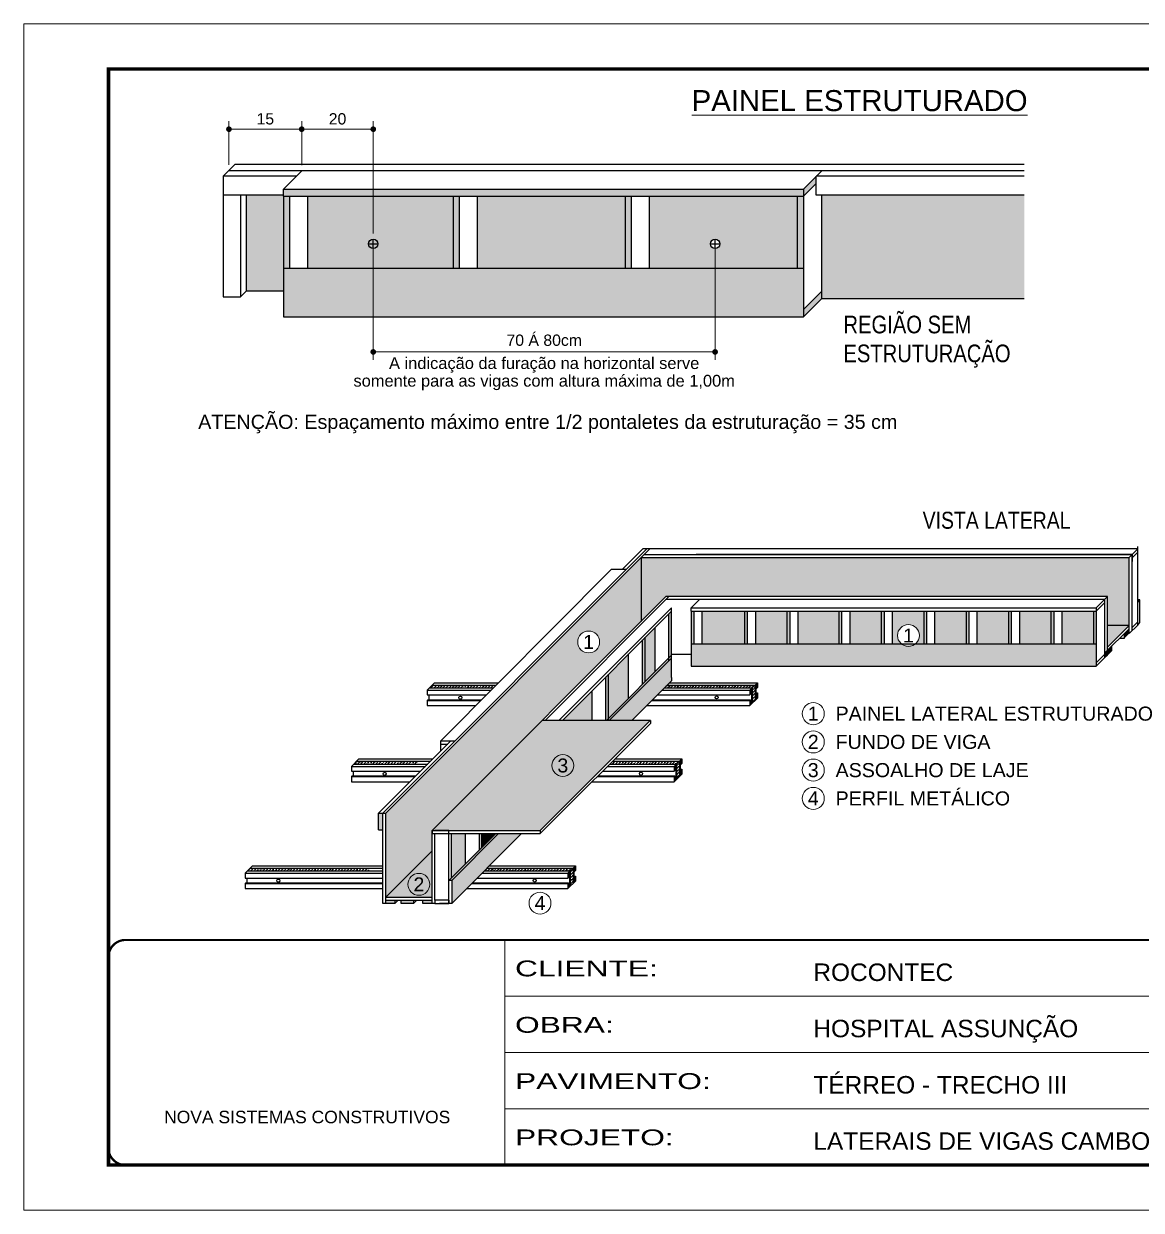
# Model space of a CAD drawing. Extents: x 2582 to 128055, y -26396 to 2611.
# Drawn here: x 7350 to 8339, y 1170 to 2220 of the extents above; entities that cross this region are included whole.
import ezdxf
from ezdxf.enums import TextEntityAlignment as Align

# ---------------------------------------------------------------- set-up
doc = ezdxf.new("R2010")
doc.units = 0
doc.header["$PDMODE"] = 35
doc.linetypes.add('CONTINUO', pattern=[0])
doc.linetypes.add('DASHED', pattern=[0.75, 0.5, -0.25])
for name, color, linetype, lineweight in [('CARIMBO', 255, 'Continuous', 9), ('Demarcação 1', 251, 'Continuous', 9), ('Folhas', 255, 'Continuous', 9), ('SARRAFO DE PRESSAO', 251, 'DASHED', 9)]:
    doc.layers.add(name, color=color, linetype=linetype, lineweight=lineweight)
doc.layers.add('COTA', color=241, linetype='Continuous')
doc.layers.add('Romaneio', color=10, linetype='Continuous')
doc.layers.add('Demarcação 2', color=7, linetype='Continuous', lineweight=9, true_color=0xe0e0e0)
doc.styles.add('ARIAL', font='arial.ttf')
doc.styles.add('CESAR1', font='arial.ttf', dxfattribs={"oblique": 15})
doc.styles.get("Standard").update_dxf_attribs({"font": 'arial.ttf'})
doc.styles.add('Tecnologia', font='')
doc.styles.add('texto', font='ARIALN.TTF')
doc.styles.get('Tecnologia').set_extended_font_data('Forgotten Futurist')
doc.dimstyles.new('1x', dxfattribs={"dimtxt": 10, "dimasz": 5, "dimexe": 7, "dimexo": 5, "dimgap": 4, "dimtad": 1, "dimdec": 1, "dimdsep": 46, "dimtxsty": 'Standard', "dimblk": 'DOT', "dimcen": 0.09, "dimclrd": 4, "dimclre": 4, "dimclrt": 2, "dimadec": 0, "dimazin": 2, "dimtfac": 1, "dimtdec": 1, "dimtmove": 0, "dimatfit": 3, "dimldrblk": 'DOT', "dimfxl": 1, "dimtolj": 1, "dimtzin": 0, "dimlwd": 9, "dimlwe": 9, "dimarcsym": 0})
pattern_1 = [(45, (5129.1384, 49859.1124), (0.99436891, 3.64601934), [4.6875, -0.9375, 0, -0.9375])]

# ---------------------------------------------------------------- blocks, each defined once
blk = doc.blocks.new('9999999999')
at = {"color": 30, "linetype": 'CONTINUO'}
for p, q in [((98564.6, 34230.2), (98564.6, 34429.4)), ((98564.6, 34379.6), (99584, 34379.6)), ((98564.6, 34329.8), (99488, 34329.8)), ((98564.6, 34280), (99488, 34280))]:
    blk.add_line(p, q, dxfattribs=at)
at = {"color": 30, "linetype": 'CONTINUO', "const_width": 2}
blk.add_lwpolyline([(99584, 34230.2), (99584, 34414.4, 0.414214), (99569, 34429.4), (98229, 34429.4, 0.414214), (98214, 34414.4), (98214, 34245.2, 0.414214), (98229, 34230.2), (99584, 34230.2)], format="xyb", dxfattribs=at)
at = {"layer": 'Folhas'}
blk.add_lwpolyline([(98139, 34190.2), (99624, 34190.2), (99624, 35240.2), (98139, 35240.2)], close=True, dxfattribs=at)
at = {"layer": 'Folhas', "color": 30, "const_width": 3}
blk.add_lwpolyline([(98214, 34230.2), (99584, 34230.2), (99584, 35200.2), (98214, 35200.2)], close=True, dxfattribs=at)
at = {"color": 7, "linetype": 'Continuous', "ltscale": 5, "style": 'ARIAL'}
for s, height, p in [('ROCONTEC', 15.48, (98837.7, 34393.1)), ('HOSPITAL ASSUNÇÃO', 15.483, (98837.7, 34343.3)), ('TÉRREO - TRECHO III', 15.483, (98837.7, 34293.5)), ('NOVA SISTEMAS CONSTRUTIVOS', 11.059, (98263.2, 34267.2)), ('LATERAIS DE VIGAS CAMBOTADAS', 15.483, (98837.7, 34243.7))]:
    blk.add_text(s, height=height, dxfattribs=at).set_placement(p)
at = {"layer": 'Folhas', "color": 7, "style": 'Tecnologia', "width": 1.5}
for s, p in [('CLIENTE:', (98573.7, 34397.2)), ('OBRA:', (98573.7, 34347.3)), ('PAVIMENTO:', (98573.7, 34297.5)), ('PROJETO:', (98573.7, 34247.7))]:
    blk.add_text(s, height=14, dxfattribs=at).set_placement(p)
blk = doc.blocks.new('_Dot')
at = {"color": 0, "linetype": 'ByBlock', "lineweight": -2}
blk.add_line((-0.5, 0), (-1, 0), dxfattribs=at)
at = {"color": 0, "linetype": 'ByBlock', "const_width": 0.5}
blk.add_lwpolyline([(-0.25, 0, 1), (0.25, 0, 1)], format="xyb", close=True, dxfattribs=at)
blk = doc.blocks.new('*D10')
at = {"layer": 'COTA', "color": 4, "lineweight": 9, "transparency": 16777216}
for p, q in [((7531.7, 2095), (7531.7, 2133.5)), ((7596.1, 2094.7), (7596.1, 2133.5)), ((7536.7, 2126.5), (7591.1, 2126.5))]:
    blk.add_line(p, q, dxfattribs=at)
at = {"layer": 'Defpoints', "color": 0, "transparency": 16777216}
for p in [(7596.1, 2126.5), (7531.7, 2090), (7596.1, 2089.7)]:
    blk.add_point(p, dxfattribs=at)
at = {"layer": 'COTA', "color": 4, "lineweight": 9, "transparency": 16777216, "xscale": 5, "yscale": 5, "zscale": 5, "rotation": 180}
blk.add_blockref('_Dot', (7531.7, 2126.5), dxfattribs=at)
at = {"layer": 'COTA', "color": 4, "lineweight": 9, "transparency": 16777216, "xscale": 5, "yscale": 5, "zscale": 5}
blk.add_blockref('_Dot', (7596.1, 2126.5), dxfattribs=at)
at = {"layer": 'COTA', "color": 2, "transparency": 16777216, "insert": (7563.9, 2135.6), "char_height": 10, "attachment_point": 5}
blk.add_mtext('\\A1;15', dxfattribs=at)
blk = doc.blocks.new('*D11')
at = {"layer": 'COTA', "color": 4, "lineweight": 9, "transparency": 16777216}
for p, q in [((7596.1, 2094.7), (7596.1, 2133.5)), ((7659.4, 2034.2), (7659.4, 2133.5)), ((7601.1, 2126.5), (7654.4, 2126.5))]:
    blk.add_line(p, q, dxfattribs=at)
at = {"layer": 'Defpoints', "color": 0, "transparency": 16777216}
for p in [(7659.4, 2126.5), (7596.1, 2089.7), (7659.4, 2029.2)]:
    blk.add_point(p, dxfattribs=at)
at = {"layer": 'COTA', "color": 4, "lineweight": 9, "transparency": 16777216, "xscale": 5, "yscale": 5, "zscale": 5, "rotation": 180}
blk.add_blockref('_Dot', (7596.1, 2126.5), dxfattribs=at)
at = {"layer": 'COTA', "color": 4, "lineweight": 9, "transparency": 16777216, "xscale": 5, "yscale": 5, "zscale": 5}
blk.add_blockref('_Dot', (7659.4, 2126.5), dxfattribs=at)
at = {"layer": 'COTA', "color": 2, "transparency": 16777216, "insert": (7627.8, 2135.6), "char_height": 10, "attachment_point": 5}
blk.add_mtext('\\A1;20', dxfattribs=at)
blk = doc.blocks.new('*D12')
at = {"layer": 'COTA', "color": 4, "lineweight": 9, "transparency": 16777216}
for p, q in [((7659.4, 2024.2), (7659.4, 1922.4)), ((7961.9, 2024.2), (7961.9, 1922.4)), ((7664.4, 1929.4), (7956.9, 1929.4))]:
    blk.add_line(p, q, dxfattribs=at)
at = {"layer": 'Defpoints', "color": 0, "transparency": 16777216}
for p in [(7659.4, 2029.2), (7961.9, 2029.2), (7961.9, 1929.4)]:
    blk.add_point(p, dxfattribs=at)
at = {"layer": 'COTA', "color": 4, "lineweight": 9, "transparency": 16777216, "xscale": 5, "yscale": 5, "zscale": 5, "rotation": 180}
blk.add_blockref('_Dot', (7659.4, 1929.4), dxfattribs=at)
at = {"layer": 'COTA', "color": 4, "lineweight": 9, "transparency": 16777216, "xscale": 5, "yscale": 5, "zscale": 5}
blk.add_blockref('_Dot', (7961.9, 1929.4), dxfattribs=at)
at = {"layer": 'COTA', "color": 2, "transparency": 16777216, "insert": (7810.7, 1939.7), "char_height": 10, "attachment_point": 5}
blk.add_mtext('\\A1;70 Á 80cm', dxfattribs=at)

msp = doc.modelspace()

# ---------------------------------------------------------------- hatches: boundary and pattern name
for points in [[(8051.33, 2078.44), (8051.33, 2084.82), (8039.98, 2073.56), (8039.98, 2067.18)], [(7882.38, 2003.47), (7887.7, 2003.47), (7887.7, 2067.19), (7882.38, 2067.19)], [(8328.23, 1680.13), (8328.23, 1684.32), (8324, 1680.13), (8324, 1675.93)], [(8313.07, 1669.28), (8307.08, 1663.35), (8307.08, 1659.15), (8313.07, 1665.09)], [(7667.84, 1521.31), (7664.18, 1521.31), (7664.18, 1506.45), (7667.84, 1506.45)]]:
    msp.add_hatch(color=256).paths.add_polyline_path(points)
at = {"linetype": 'ByBlock', "ltscale": 2}
for points in [[(8039.98, 2073.56), (7579.92, 2073.56), (7579.92, 2067.19), (8039.98, 2067.19)], [(7579.81, 2003.47), (7585.14, 2003.47), (7585.14, 2067.07), (7579.81, 2067.07)], [(7729.99, 2003.47), (7735.32, 2003.47), (7735.32, 2067.07), (7729.99, 2067.07)], [(8337.86, 1709.92), (8335.85, 1709.92), (8335.85, 1707.68)], [(7920.94, 1655.98), (7923.3, 1658.33), (7923.3, 1699.77), (7920.94, 1697.42)], [(7940.59, 1671.22), (7943.03, 1671.22), (7943.03, 1699.93), (7940.59, 1699.93)], [(7987.87, 1671.22), (7990.31, 1671.22), (7990.31, 1699.93), (7987.87, 1699.93)], [(8025.4, 1671.22), (8027.84, 1671.22), (8027.84, 1699.93), (8025.4, 1699.93)], [(8071.34, 1671.22), (8073.77, 1671.22), (8073.77, 1699.93), (8071.34, 1699.93)], [(8108.87, 1671.22), (8111.31, 1671.22), (8111.31, 1699.93), (8108.87, 1699.93)], [(8146.4, 1671.22), (8148.84, 1671.22), (8148.84, 1699.93), (8146.4, 1699.93)], [(8183.94, 1671.22), (8186.37, 1671.22), (8186.37, 1699.93), (8183.94, 1699.93)], [(8221.47, 1671.22), (8223.91, 1671.22), (8223.91, 1699.93), (8221.47, 1699.93)], [(8259, 1671.22), (8261.44, 1671.22), (8261.44, 1699.93), (8259, 1699.93)], [(8296.54, 1671.22), (8298.97, 1671.22), (8298.98, 1699.93), (8296.54, 1699.93)], [(7897.6, 1635.12), (7899.96, 1637.47), (7899.96, 1676.77), (7897.6, 1674.42)], [(7921.05, 1656.09), (7921.05, 1658.57), (7867.65, 1605.17), (7867.65, 1603.28), (7868.24, 1603.28)], [(7867.55, 1644.02), (7865.2, 1641.67), (7865.2, 1603.17), (7867.55, 1603.17)], [(7770.38, 1503.15), (7767.81, 1503.15), (7726.36, 1461.7), (7728.93, 1461.7)], [(7753.17, 1488.51), (7755.52, 1490.86), (7755.52, 1503.04), (7753.17, 1503.04)]]:
    msp.add_hatch(color=256, dxfattribs=at).paths.add_polyline_path(points)
h = msp.add_hatch(color=256)
h.paths.add_polyline_path([(8039.98, 1966.93), (8039.98, 1960.55), (8056.2, 1976.65), (8056.2, 1983.02)])
h.paths.add_polyline_path([(8034.65, 2003.47), (8039.98, 2003.47), (8039.98, 2067.18), (8034.65, 2067.18)])
at = {"linetype": 'Continuous', "ltscale": 1.5}
h = msp.add_hatch(dxfattribs=at)
h.set_pattern_fill('ANSI36', color=256, scale=15, style=0)
h.set_pattern_definition(pattern_1)
h.paths.add_polyline_path([(7711.61, 1634.6), (7709.1, 1632.1), (7765.67, 1632.1), (7768.16, 1634.6)])
h = msp.add_hatch(dxfattribs=at)
h.set_pattern_fill('ANSI36', color=256, scale=15, style=0)
h.set_pattern_definition(pattern_1)
h.paths.add_polyline_path([(7997.3, 1634.6), (7919.56, 1634.6), (7917.06, 1632.1), (7994.79, 1632.1)])
h.paths.add_polyline_path([(7997.3, 1634.6), (7994.79, 1632.1), (7994.79, 1618.48), (7997.3, 1620.99)])
h = msp.add_hatch(dxfattribs=at)
h.set_pattern_fill('ANSI36', color=256, scale=15, style=0)
h.set_pattern_definition(pattern_1)
h.paths.add_polyline_path([(7644.63, 1567.23), (7642.12, 1564.73), (7698.69, 1564.73), (7701.18, 1567.23)])
h = msp.add_hatch(dxfattribs=at)
h.set_pattern_fill('ANSI36', color=256, scale=15, style=0)
h.set_pattern_definition(pattern_1)
h.paths.add_polyline_path([(7930.32, 1567.23), (7927.81, 1564.73), (7927.81, 1551.11), (7930.32, 1553.62)])
h.paths.add_polyline_path([(7871.31, 1567.23), (7868.8, 1564.73), (7927.81, 1564.73), (7930.32, 1567.23)])
h = msp.add_hatch(dxfattribs=at)
h.set_pattern_fill('ANSI36', color=256, scale=15, style=0)
h.set_pattern_definition(pattern_1)
h.paths.add_polyline_path([(7550.55, 1472.61), (7548.05, 1470.1), (7655.52, 1470.1), (7655.52, 1472.61)])
h = msp.add_hatch(dxfattribs=at)
h.set_pattern_fill('ANSI36', color=256, scale=15, style=0)
h.set_pattern_definition(pattern_1)
h.paths.add_polyline_path([(7836.24, 1472.61), (7833.74, 1470.1), (7833.74, 1456.49), (7836.24, 1459)])
h.paths.add_polyline_path([(7760.14, 1472.61), (7757.63, 1470.1), (7833.74, 1470.1), (7836.24, 1472.61)])
at = {"linetype": 'ByBlock', "ltscale": 2}
h = msp.add_hatch(color=256, dxfattribs=at)
h.paths.add_polyline_path([(7678.63, 1444.32), (7670.41, 1444.32), (7670.41, 1441.4), (7678.63, 1441.4)])
h.paths.add_polyline_path([(7694.92, 1444.32), (7684.14, 1444.32), (7684.14, 1441.4), (7694.92, 1441.4)])
h.paths.add_polyline_path([(7711.47, 1444.32), (7703.25, 1444.32), (7703.25, 1441.4), (7711.47, 1441.4)])
at = {"layer": 'Demarcação 1'}
h = msp.add_hatch(color=256, dxfattribs=at)
h.paths.add_polyline_path([(7690.14, 1458.21, 1), (7709.49, 1458.21, 1)], flags=17)
h.paths.add_polyline_path([(7711.47, 1505.92), (7896.52, 1690.96), (7896.52, 1747.43), (7896.52, 1747.43), (7670.41, 1521.32), (7670.41, 1446.88), (7711.47, 1487.95)])
h.paths.add_polyline_path([(7840.33, 1672.75, -1), (7859.69, 1672.75, -1)], flags=16)
h.paths.add_polyline_path([(7691.93, 1448.96), (7707.69, 1448.96), (7707.69, 1467.52), (7691.93, 1467.52)], flags=24)
h.paths.add_polyline_path([(7842.13, 1663.5), (7857.89, 1663.5), (7857.89, 1682.05), (7842.13, 1682.05)], flags=24)
for points in [[(7896.52, 1690.96), (7918.45, 1712.89), (8309.02, 1712.89), (8309.02, 1687.27), (8328.23, 1687.27), (8328.23, 1747.43), (7896.52, 1747.43)], [(8309.02, 1687.27), (8309.02, 1668.21), (8328.23, 1687.27)]]:
    msp.add_hatch(color=256, dxfattribs=at).paths.add_polyline_path(points)
h = msp.add_hatch(color=256, dxfattribs=at)
h.paths.add_polyline_path([(7670.41, 1446.88), (7711.47, 1446.88), (7711.47, 1487.95)])
h.paths.add_polyline_path([(7690.14, 1458.21, -1), (7709.49, 1458.21, -1)], flags=16)
h.paths.add_polyline_path([(7691.93, 1448.96), (7707.69, 1448.96), (7707.69, 1467.52), (7691.93, 1467.52)], flags=24)
at = {"layer": 'Demarcação 2'}
for points in [[(7579.92, 2067.19), (7579.92, 2067.19), (7579.92, 2067.19), (7579.92, 2068.25), (7546.93, 2068.25), (7546.93, 1983.03), (7579.92, 1983.03)], [(7601.47, 2003.47), (7730.1, 2003.47), (7730.1, 2067.19), (7601.47, 2067.19)], [(7751.65, 2003.47), (7882.38, 2003.47), (7882.38, 2067.19), (7751.65, 2067.19)], [(8056.2, 2068.25), (8056.2, 1976.65), (8235.48, 1976.65), (8235.48, 2068.25)], [(8039.98, 2003.47), (7579.92, 2003.47), (7579.92, 1966.93), (7579.92, 1960.56), (8039.98, 1960.55)], [(7950.57, 1671.22), (7987.98, 1671.22), (7987.98, 1700.04), (7950.57, 1700.04)], [(7997.84, 1671.22), (8025.51, 1671.22), (8025.51, 1700.04), (7997.84, 1700.04)], [(8035.38, 1671.22), (8071.44, 1671.22), (8071.44, 1700.04), (8035.38, 1700.04)], [(8081.31, 1671.22), (8108.98, 1671.22), (8108.98, 1700.04), (8081.31, 1700.04)], [(8156.38, 1671.22), (8184.04, 1671.22), (8184.04, 1700.04), (8156.38, 1700.04)], [(8193.91, 1671.22), (8221.58, 1671.22), (8221.58, 1700.04), (8193.91, 1700.04)], [(8231.44, 1671.22), (8259.11, 1671.22), (8259.11, 1700.04), (8231.44, 1700.04)], [(8268.98, 1671.22), (8296.64, 1671.22), (8296.64, 1700.04), (8268.98, 1700.04)], [(7900.06, 1637.58), (7908.73, 1646.25), (7908.73, 1685.21), (7900.06, 1676.54)], [(8299.08, 1671.22), (8139.41, 1671.22, -0.3830345), (8126.48, 1671.22), (7940.7, 1671.22), (7940.7, 1651.22), (8299.08, 1651.22)], [(7867.65, 1605.17), (7885.39, 1622.91), (7885.39, 1661.87), (7867.65, 1644.13)], [(7923.4, 1641.36), (7923.4, 1658.44), (7868.24, 1603.28), (7888.24, 1603.28), (7923.4, 1638.43)], [(7826.8, 1603.28), (7852.98, 1603.28), (7852.98, 1629.46)], [(7728.71, 1464.05), (7740.96, 1476.3), (7740.96, 1503.15), (7728.71, 1503.15)], [(7790.68, 1503.15), (7785.19, 1503.15), (7770.38, 1503.15), (7728.93, 1461.7), (7728.93, 1441.4)], [(7755.63, 1490.97), (7767.81, 1503.15), (7755.63, 1503.15)]]:
    msp.add_hatch(color=256, dxfattribs=at).paths.add_polyline_path(points)
h = msp.add_hatch(color=256, dxfattribs=at)
h.paths.add_polyline_path([(7957.7, 2025.01, -1), (7966.07, 2025.01, -1)], flags=16)
h.paths.add_polyline_path([(7903.93, 2003.47), (8034.65, 2003.47), (8034.65, 2067.19), (7903.93, 2067.19)])
h = msp.add_hatch(color=256, dxfattribs=at)
h.paths.add_polyline_path([(8142.63, 1678.42, -1), (8123.27, 1678.42, -1)], flags=16)
h.paths.add_polyline_path([(8125.07, 1669.17), (8140.83, 1669.17), (8140.83, 1687.72), (8125.07, 1687.72)], flags=24)
h.paths.add_polyline_path([(8118.84, 1671.22), (8146.51, 1671.22), (8146.51, 1700.04), (8118.84, 1700.04)])
h = msp.add_hatch(color=256, dxfattribs=at)
h.paths.add_polyline_path([(7711.47, 1505.92), (7714.04, 1505.92), (7726.36, 1505.92), (7807.11, 1505.92), (7904.48, 1603.28), (7808.84, 1603.28)])
h.paths.add_polyline_path([(7819.21, 1553.9), (7835.08, 1553.9), (7835.08, 1572.78), (7819.21, 1572.78)], flags=24)

# ---------------------------------------------------------------- linework, layer by layer
at = {"linetype": 'ByBlock', "ltscale": 2}
for p, q in [((7526.49, 2084.82), (7536.93, 2095.26)), ((7596.15, 2089.65), (7579.92, 2073.56)), ((8056.2, 2089.65), (8039.98, 2073.56)), ((7526.49, 2084.82), (7526.49, 2068.25)), ((8051.33, 2068.25), (8051.33, 2084.82)), ((7579.92, 2073.56), (8039.98, 2073.56)), ((7579.92, 2067.19), (7579.92, 2073.56)), ((8051.33, 2078.44), (8039.98, 2067.18)), ((8039.98, 2073.56), (8039.98, 1960.55)), ((7526.49, 2068.25), (7526.49, 1978.19)), ((7542.09, 2068.25), (7542.09, 1978.19)), ((7546.93, 2068.25), (7546.93, 1983.03)), ((7579.92, 2067.19), (7579.92, 1960.56)), ((7579.92, 2067.19), (7579.92, 1966.93)), ((7579.92, 2067.19), (8039.98, 2067.19)), ((7585.25, 2067.19), (7585.25, 2003.47)), ((7601.47, 2003.47), (7601.47, 2067.19)), ((7730.1, 2067.19), (7730.1, 2003.47)), ((7735.43, 2067.19), (7735.43, 2003.47)), ((7751.65, 2003.47), (7751.65, 2067.19)), ((7882.38, 2067.19), (7882.38, 2003.47)), ((7887.7, 2067.19), (7887.7, 2003.47)), ((7903.93, 2003.47), (7903.93, 2067.19)), ((8034.65, 2067.18), (8034.65, 2003.47)), ((8056.2, 1976.65), (8056.2, 2068.25)), ((7542.09, 1978.19), (7546.93, 1983.03)), ((7579.92, 1983.03), (7546.93, 1983.03)), ((7579.92, 1983.03), (7546.93, 1983.03)), ((8056.2, 1983.02), (8039.98, 1966.93)), ((8056.2, 1976.65), (8039.98, 1960.55)), ((8335.85, 1752.12), (8330.8, 1747.12)), ((7811.4, 1603.28), (7921.02, 1712.89)), ((8306.51, 1710.33), (8309.02, 1712.89)), ((7948.13, 1710.33), (7940.7, 1702.96)), ((7940.7, 1702.96), (8299.08, 1702.96)), ((7940.7, 1700.04), (7940.7, 1702.96)), ((8306.51, 1710.33), (8299.08, 1702.96)), ((8306.51, 1707.41), (8299.08, 1700.04)), ((8299.08, 1702.96), (8299.08, 1700.04)), ((8306.51, 1710.33), (8306.51, 1658.58)), ((8335.85, 1707.68), (8337.86, 1709.92)), ((8337.86, 1709.92), (8335.85, 1709.92)), ((8337.86, 1689.92), (8337.86, 1709.92)), ((7921.05, 1656.09), (7921.05, 1697.53)), ((7923.4, 1641.36), (7923.4, 1699.88)), ((7940.7, 1700.04), (8299.08, 1700.04)), ((7940.7, 1700.04), (7940.7, 1651.22)), ((7940.7, 1700.04), (7940.7, 1671.22)), ((7943.14, 1700.04), (7943.14, 1671.22)), ((7950.57, 1671.22), (7950.57, 1700.04)), ((7987.98, 1700.04), (7987.98, 1671.22)), ((7990.42, 1700.04), (7990.42, 1671.22)), ((7997.84, 1671.22), (7997.84, 1700.04)), ((8025.51, 1700.04), (8025.51, 1671.22)), ((8027.95, 1700.04), (8027.95, 1671.22)), ((8035.38, 1671.22), (8035.38, 1700.04)), ((8071.44, 1700.04), (8071.44, 1671.22)), ((8073.88, 1700.04), (8073.88, 1671.22)), ((8081.31, 1671.22), (8081.31, 1700.04)), ((8108.98, 1700.04), (8108.98, 1671.22)), ((8111.41, 1700.04), (8111.41, 1671.22)), ((8118.84, 1671.22), (8118.84, 1700.04)), ((8146.51, 1700.04), (8146.51, 1671.22)), ((8148.95, 1700.04), (8148.95, 1671.22)), ((8156.38, 1671.22), (8156.38, 1700.04)), ((8184.04, 1700.04), (8184.04, 1671.22)), ((8186.48, 1700.04), (8186.48, 1671.22)), ((8193.91, 1671.22), (8193.91, 1700.04)), ((8221.58, 1700.04), (8221.58, 1671.22)), ((8224.01, 1700.04), (8224.01, 1671.22)), ((8231.44, 1671.22), (8231.44, 1700.04)), ((8259.11, 1700.04), (8259.11, 1671.22)), ((8261.55, 1700.04), (8261.55, 1671.22)), ((8268.98, 1671.22), (8268.98, 1700.04)), ((8296.64, 1700.04), (8296.64, 1671.22)), ((8299.08, 1700.04), (8299.08, 1651.22)), ((7908.73, 1646.25), (7908.73, 1685.21)), ((8335.85, 1687.68), (8328.23, 1680.13)), ((8335.85, 1687.68), (8337.86, 1689.92)), ((7897.71, 1635.23), (7897.71, 1674.52)), ((7900.06, 1637.58), (7900.06, 1676.87)), ((7923.4, 1660.92), (7865.76, 1603.28)), ((7885.39, 1622.91), (7885.39, 1662.2)), ((7940.7, 1661.51), (7923.4, 1661.51)), ((8306.51, 1661.5), (8299.08, 1654.14)), ((8313.07, 1665.09), (8302.68, 1654.79)), ((8309.02, 1661.07), (8306.51, 1658.58)), ((8306.51, 1658.58), (8299.08, 1651.22)), ((7865.3, 1603.28), (7865.3, 1641.78)), ((7867.65, 1603.28), (7867.65, 1644.13)), ((7923.4, 1641.36), (7923.4, 1638.43)), ((7707.03, 1630.03), (7707.03, 1625.84)), ((7707.03, 1630.03), (7750.28, 1630.03)), ((7707.03, 1630.03), (7763.61, 1630.03)), ((7709.1, 1632.1), (7765.67, 1632.1)), ((7711.61, 1634.6), (7768.16, 1634.6)), ((7713.68, 1636.67), (7770.21, 1636.67)), ((7914.99, 1630.03), (7992.72, 1630.03)), ((7917.06, 1632.1), (7994.79, 1632.1)), ((7919.56, 1634.6), (7997.3, 1634.6)), ((7921.63, 1636.67), (7999.36, 1636.67)), ((7992.72, 1630.03), (7992.72, 1625.84)), ((7993.36, 1629.75), (7993.36, 1626.47)), ((7994.17, 1630.56), (7994.17, 1618.63)), ((7994.79, 1632.1), (7994.79, 1618.48)), ((7997.3, 1634.6), (7997.3, 1620.99)), ((7997.92, 1634.31), (7997.92, 1622.39)), ((7997.92, 1631.85), (7998.74, 1631.85)), ((7997.92, 1627.61), (7999.36, 1627.61)), ((7998.74, 1635.13), (7998.74, 1631.85)), ((7707.03, 1625.84), (7759.44, 1625.84)), ((7707.03, 1620.97), (7754.6, 1620.97)), ((7707.67, 1621.6), (7755.23, 1621.6)), ((7708.48, 1625.84), (7708.48, 1621.6)), ((7905.93, 1620.97), (7992.72, 1620.97)), ((7906.57, 1621.6), (7993.36, 1621.6)), ((7910.8, 1625.84), (7992.72, 1625.84)), ((7993.36, 1618.63), (7994.17, 1618.63)), ((7997.92, 1626.98), (7998.74, 1626.98)), ((7997.92, 1623.21), (7998.74, 1623.21)), ((7998.74, 1626.98), (7998.74, 1623.21)), ((7707.03, 1616.41), (7736.74, 1616.41)), ((7707.03, 1616.41), (7750.08, 1616.41)), ((7901.38, 1616.41), (7992.72, 1616.41)), ((7904.59, 1603.28), (7904.59, 1600.52)), ((7719.17, 1576.31), (7719.17, 1585.33)), ((7719.17, 1582.41), (7725.27, 1582.41)), ((7642.12, 1564.73), (7707.59, 1564.73)), ((7644.63, 1567.23), (7710.09, 1567.23)), ((7646.7, 1569.3), (7712.16, 1569.3)), ((7868.79, 1564.73), (7927.81, 1564.73)), ((7871.29, 1567.23), (7930.32, 1567.23)), ((7873.36, 1569.3), (7932.38, 1569.3)), ((7927.81, 1564.73), (7927.81, 1551.11)), ((7930.32, 1567.23), (7930.32, 1553.62)), ((7930.94, 1566.94), (7930.94, 1555.02)), ((7931.76, 1567.76), (7931.76, 1564.48)), ((7640.05, 1562.66), (7683.3, 1562.66)), ((7640.05, 1562.66), (7705.52, 1562.66)), ((7640.05, 1562.66), (7640.05, 1558.47)), ((7640.05, 1558.47), (7701.33, 1558.47)), ((7640.69, 1554.23), (7697.1, 1554.23)), ((7641.5, 1558.47), (7641.5, 1554.23)), ((7858.3, 1554.23), (7926.38, 1554.23)), ((7862.53, 1558.47), (7925.74, 1558.47)), ((7866.72, 1562.66), (7925.74, 1562.66)), ((7925.74, 1562.66), (7925.74, 1558.47)), ((7926.38, 1562.38), (7926.38, 1559.1)), ((7927.19, 1563.19), (7927.19, 1551.26)), ((7930.94, 1564.48), (7931.76, 1564.48)), ((7930.94, 1560.24), (7932.38, 1560.24)), ((7930.94, 1559.61), (7931.76, 1559.61)), ((7930.94, 1555.84), (7931.76, 1555.84)), ((7931.76, 1559.61), (7931.76, 1555.84)), ((7640.05, 1553.6), (7696.46, 1553.6)), ((7640.05, 1549.04), (7669.76, 1549.04)), ((7640.05, 1549.04), (7691.91, 1549.04)), ((7853.11, 1549.04), (7925.74, 1549.04)), ((7857.66, 1553.6), (7925.74, 1553.6)), ((7926.38, 1551.26), (7927.19, 1551.26)), ((7664.18, 1506.45), (7664.18, 1521.31)), ((7667.84, 1521.32), (7670.4, 1521.32)), ((7664.18, 1506.45), (7667.84, 1506.45)), ((7711.47, 1505.92), (7714.04, 1505.92)), ((7717.26, 1503.15), (7785.19, 1503.15)), ((7726.36, 1444.32), (7726.36, 1503.15)), ((7728.71, 1464.05), (7728.71, 1503.02)), ((7740.96, 1476.3), (7740.96, 1503.15)), ((7753.28, 1488.62), (7753.28, 1503.15)), ((7755.63, 1490.97), (7755.63, 1503.15)), ((7807.11, 1505.92), (7807.11, 1503.15)), ((7548.05, 1470.1), (7667.84, 1470.1)), ((7550.55, 1472.61), (7667.84, 1472.61)), ((7552.62, 1474.68), (7667.84, 1474.68)), ((7757.63, 1470.1), (7833.74, 1470.1)), ((7760.14, 1472.61), (7836.24, 1472.61)), ((7762.21, 1474.68), (7838.31, 1474.68)), ((7833.74, 1470.1), (7833.74, 1456.49)), ((7836.24, 1472.61), (7836.24, 1459)), ((7836.87, 1472.32), (7836.87, 1460.39)), ((7837.69, 1473.14), (7837.69, 1469.86)), ((7545.98, 1468.04), (7642.19, 1468.04)), ((7545.98, 1468.04), (7667.84, 1468.04)), ((7545.98, 1468.04), (7545.98, 1463.84)), ((7545.98, 1463.84), (7667.84, 1463.84)), ((7546.62, 1459.61), (7667.84, 1459.61)), ((7547.42, 1463.84), (7547.42, 1459.61)), ((7747.14, 1459.61), (7832.31, 1459.61)), ((7751.37, 1463.84), (7831.67, 1463.84)), ((7755.56, 1468.04), (7831.67, 1468.04)), ((7831.67, 1468.04), (7831.67, 1463.84)), ((7832.31, 1467.76), (7832.31, 1464.48)), ((7833.11, 1468.56), (7833.11, 1456.64)), ((7836.87, 1469.86), (7837.69, 1469.86)), ((7836.87, 1465.62), (7838.31, 1465.62)), ((7836.87, 1464.99), (7837.69, 1464.99)), ((7836.87, 1461.21), (7837.69, 1461.21)), ((7837.69, 1464.99), (7837.69, 1461.21)), ((7545.98, 1458.97), (7667.84, 1458.97)), ((7545.98, 1454.42), (7642.19, 1454.42)), ((7545.98, 1454.42), (7667.84, 1454.42)), ((7741.95, 1454.42), (7831.67, 1454.42)), ((7746.5, 1458.97), (7831.67, 1458.97)), ((7832.31, 1456.64), (7833.11, 1456.64)), ((7726.36, 1444.32), (7726.36, 1441.4))]:
    msp.add_line(p, q, dxfattribs=at)
for p, q in [((8235.48, 2089.65), (7531.33, 2089.65)), ((8235.48, 2095.26), (7536.93, 2095.26)), ((7591.27, 2084.82), (7526.49, 2084.82)), ((8235.48, 2084.82), (8051.33, 2084.82)), ((7579.92, 2068.25), (7526.49, 2068.25)), ((8235.48, 2068.25), (8051.33, 2068.25)), ((7579.8, 2003.47), (8039.98, 2003.47)), ((7526.49, 1978.19), (7542.09, 1978.19)), ((7579.92, 1960.56), (8039.98, 1960.55)), ((7901.57, 1755.04), (7667.84, 1521.32)), ((7904.13, 1755.04), (7670.4, 1521.32)), ((7897.9, 1755.04), (7879.81, 1736.95)), ((8335.85, 1755.04), (7897.9, 1755.04)), ((8335.85, 1755.04), (8330.8, 1749.99)), ((8335.85, 1689.92), (8335.85, 1757.28)), ((8335.85, 1687.68), (8335.85, 1755.04)), ((7896.52, 1747.43), (8328.23, 1747.43)), ((7896.52, 1747.43), (7896.52, 1690.96)), ((7899.08, 1749.99), (8330.8, 1749.99)), ((8330.8, 1749.99), (7945.18, 1749.99)), ((8330.8, 1749.99), (8328.23, 1747.43)), ((8328.23, 1680.13), (8328.23, 1747.43)), ((8330.8, 1682.67), (8330.8, 1749.99)), ((8330.8, 1749.99), (8330.8, 1743.84)), ((7869.91, 1736.95), (7719.17, 1585.33)), ((7883.47, 1736.95), (7869.91, 1736.95)), ((7918.45, 1712.89), (7711.47, 1505.92)), ((8309.02, 1712.89), (7918.45, 1712.89)), ((8309.02, 1661.07), (8309.02, 1712.89)), ((7823.72, 1603.28), (7923.4, 1702.96)), ((8306.51, 1710.33), (7918.45, 1710.33)), ((7923.4, 1651.22), (7923.4, 1702.96)), ((7826.8, 1603.28), (7923.4, 1699.88)), ((8335.85, 1690.6), (8330.8, 1685.55)), ((8328.23, 1684.32), (8307.08, 1663.35)), ((8328.23, 1687.27), (8309.02, 1668.21)), ((8324, 1680.13), (8324, 1675.93)), ((7940.7, 1671.22), (8299.08, 1671.22)), ((8324, 1675.93), (8319.77, 1675.93)), ((8313.07, 1665.09), (8313.07, 1669.28)), ((7923.4, 1658.43), (7868.24, 1603.28)), ((7940.7, 1651.22), (8299.08, 1651.22)), ((7923.4, 1638.43), (7888.24, 1603.28)), ((7713.68, 1636.67), (7707.03, 1630.03)), ((7852.98, 1603.28), (7852.98, 1629.46)), ((7999.36, 1636.67), (7992.72, 1630.03)), ((7994.17, 1630.56), (7993.36, 1629.75)), ((7998.74, 1635.13), (7997.92, 1634.31)), ((7999.36, 1632.48), (7998.74, 1631.85)), ((7999.36, 1627.61), (7998.74, 1626.98)), ((7993.36, 1626.47), (7992.72, 1625.84)), ((7999.36, 1623.06), (7992.72, 1616.41)), ((7994.17, 1618.63), (7993.36, 1617.83)), ((7998.74, 1623.21), (7997.92, 1622.39)), ((7807.11, 1505.92), (7904.48, 1603.28)), ((7807.23, 1503.15), (7904.59, 1600.52)), ((7904.59, 1603.28), (7808.84, 1603.28)), ((7728.19, 1585.33), (7664.18, 1521.32)), ((7719.17, 1585.33), (7731.85, 1585.33)), ((7646.7, 1569.3), (7640.05, 1562.66)), ((7932.38, 1569.3), (7925.74, 1562.66)), ((7931.76, 1567.76), (7930.94, 1566.94)), ((7932.38, 1565.11), (7931.76, 1564.48)), ((7926.38, 1559.1), (7925.74, 1558.47)), ((7932.38, 1555.69), (7925.74, 1549.04)), ((7927.19, 1563.19), (7926.38, 1562.38)), ((7931.76, 1555.84), (7930.94, 1555.02)), ((7932.38, 1560.24), (7931.76, 1559.61)), ((7927.19, 1551.26), (7926.38, 1550.46)), ((7664.18, 1521.31), (7667.84, 1521.31)), ((7667.84, 1444.32), (7667.84, 1521.32)), ((7670.41, 1441.4), (7670.41, 1521.32)), ((7711.47, 1441.4), (7711.47, 1505.92)), ((7711.47, 1505.92), (7807.11, 1505.92)), ((7711.47, 1505.92), (7711.47, 1503.15)), ((7711.47, 1503.15), (7718.38, 1503.15)), ((7726.36, 1505.92), (7714.04, 1505.92)), ((7714.04, 1444.32), (7714.04, 1503.15)), ((7714.04, 1503.15), (7714.04, 1502.84)), ((7726.36, 1441.4), (7726.36, 1505.92)), ((7767.81, 1503.15), (7726.36, 1461.7)), ((7790.68, 1503.15), (7728.93, 1441.4)), ((7770.38, 1503.15), (7728.93, 1461.7)), ((7785.19, 1503.15), (7807.23, 1503.15)), ((7711.47, 1487.95), (7670.41, 1446.88)), ((7552.62, 1474.68), (7545.98, 1468.04)), ((7838.31, 1474.68), (7831.67, 1468.04)), ((7837.69, 1473.14), (7836.87, 1472.32)), ((7838.31, 1470.49), (7837.69, 1469.86)), ((7728.93, 1461.7), (7726.36, 1461.7)), ((7728.93, 1461.7), (7728.93, 1441.4)), ((7832.31, 1464.48), (7831.67, 1463.84)), ((7838.31, 1461.07), (7831.67, 1454.42)), ((7833.11, 1468.56), (7832.31, 1467.76)), ((7837.69, 1461.21), (7836.87, 1460.39)), ((7838.31, 1465.62), (7837.69, 1464.99)), ((7833.11, 1456.64), (7832.31, 1455.83)), ((7667.84, 1441.4), (7667.84, 1444.32)), ((7678.63, 1441.4), (7667.84, 1441.4)), ((7670.41, 1446.88), (7711.47, 1446.88)), ((7670.41, 1444.32), (7711.47, 1444.32)), ((7670.41, 1444.32), (7678.63, 1444.32)), ((7678.63, 1444.32), (7678.63, 1441.4)), ((7678.63, 1441.4), (7681.55, 1444.32)), ((7684.14, 1444.32), (7694.92, 1444.32)), ((7684.14, 1441.4), (7684.14, 1444.32)), ((7694.92, 1441.4), (7684.14, 1441.4)), ((7694.92, 1441.4), (7697.84, 1444.32)), ((7694.92, 1444.32), (7694.92, 1441.4)), ((7703.25, 1444.32), (7711.47, 1444.32)), ((7703.25, 1441.4), (7703.25, 1444.32)), ((7714.04, 1441.4), (7703.25, 1441.4)), ((7714.04, 1444.32), (7714.04, 1441.4)), ((7726.36, 1444.32), (7714.04, 1444.32)), ((7714.04, 1441.4), (7726.36, 1441.4)), ((7728.93, 1441.4), (7718.14, 1441.4))]:
    msp.add_line(p, q)
at = {"linetype": 'Continuous', "ltscale": 1.5}
for p, q in [((7659.43, 2020.82), (7659.43, 2029.19)), ((7961.88, 2020.82), (7961.88, 2029.19)), ((7655.24, 2025.01), (7663.61, 2025.01)), ((7957.7, 2025.01), (7966.07, 2025.01)), ((8056.2, 1976.65), (8235.48, 1976.65))]:
    msp.add_line(p, q, dxfattribs=at)
at = {"color": 0}
msp.add_line((8328.23, 1687.27), (8309.02, 1687.27), dxfattribs=at)
at = {"ltscale": 2}
for p, q in [((7999.36, 1636.67), (7999.36, 1632.48)), ((7999.36, 1627.61), (7999.36, 1623.06)), ((7707.67, 1621.6), (7707.03, 1620.97)), ((7707.03, 1620.97), (7707.03, 1616.41)), ((7993.36, 1621.6), (7992.72, 1620.97)), ((7992.72, 1620.97), (7992.72, 1616.41)), ((7993.36, 1621.6), (7993.36, 1617.83)), ((7932.38, 1569.3), (7932.38, 1565.11)), ((7640.69, 1554.23), (7640.05, 1553.6)), ((7926.38, 1554.23), (7925.74, 1553.6)), ((7926.38, 1554.23), (7926.38, 1550.46)), ((7932.38, 1560.24), (7932.38, 1555.69)), ((7640.05, 1553.6), (7640.05, 1549.04)), ((7925.74, 1553.6), (7925.74, 1549.04)), ((7838.31, 1474.68), (7838.31, 1470.49)), ((7546.62, 1459.61), (7545.98, 1458.97)), ((7832.31, 1459.61), (7831.67, 1458.97)), ((7832.31, 1459.61), (7832.31, 1455.83)), ((7838.31, 1465.62), (7838.31, 1461.07)), ((7545.98, 1458.97), (7545.98, 1454.42)), ((7831.67, 1458.97), (7831.67, 1454.42))]:
    msp.add_line(p, q, dxfattribs=at)
at = {"layer": 'CARIMBO'}
for centre, radius in [((7850.01, 1672.75), 9.68), ((8132.95, 1678.42), 9.68), ((8048.73, 1609.31), 9.77), ((8048.73, 1584.31), 9.77), ((7827.15, 1563.43), 9.68), ((8048.73, 1559.31), 9.77), ((8048.73, 1534.31), 9.77), ((7699.81, 1458.21), 9.68), ((7806.96, 1441.66), 9.68)]:
    msp.add_circle(centre, radius, dxfattribs=at)
at = {"layer": 'Romaneio', "linetype": 'Continuous', "ltscale": 1.5}
for centre in [(7659.43, 2025.01), (7961.88, 2025.01)]:
    msp.add_circle(centre, 4.18, dxfattribs=at)
at = {"layer": 'Romaneio', "linetype": 'ByBlock', "ltscale": 2}
for centre in [(7736.49, 1623.45), (7963.27, 1623.64), (7669.51, 1556.08), (7896.29, 1556.27), (7575.43, 1461.45), (7802.21, 1461.65)]:
    msp.add_circle(centre, 1.38, dxfattribs=at)

# ---------------------------------------------------------------- block references
at = {"layer": 'SARRAFO DE PRESSAO', "color": 6, "linetype": 'ByBlock'}
msp.add_blockref('9999999999', (-90788.84, -33020.38), dxfattribs=at)

# ---------------------------------------------------------------- texts
at = {"layer": 'CARIMBO', "linetype": 'Continuous', "ltscale": 2, "style": 'ARIAL'}
msp.add_text('%%UPAINEL ESTRUTURADO', height=18.59, dxfattribs=at).set_placement((8089.79, 2142.49), align=Align.CENTER)
at = {"layer": 'CARIMBO', "linetype": 'Continuous', "ltscale": 2, "style": 'texto'}
for s, height, p in [('REGIÃO SEM', 15.6, (8075.46, 1945.86)), ('ESTRUTURAÇÃO', 15.6, (8075.46, 1920.3)), ('VISTA LATERAL', 15, (8145.56, 1772.94))]:
    msp.add_text(s, height=height, dxfattribs=at).set_placement(p)
at = {"layer": 'CARIMBO', "color": 2, "style": 'ARIAL'}
for s, height, p in [('A indicação da furação na horizontal serve', 10.4, (7810.66, 1919.48)), ('somente para as vigas com altura máxima de 1,00m', 10.4, (7810.66, 1903.88)), ('ATENÇÃO: Espaçamento máximo entre 1/2 pontaletes da estruturação = 35 cm  ', 12.48, (7818.68, 1867.51))]:
    msp.add_text(s, height=height, dxfattribs=at).set_placement(p, align=Align.MIDDLE_CENTER)
at = {"layer": 'CARIMBO', "style": 'ARIAL'}
for s, height, p in [('1', 12.32, (8132.95, 1678.42)), ('1', 12.32, (7850.01, 1672.75)), ('1', 12.44, (8048.73, 1609.31)), ('2', 12.44, (8048.73, 1584.31)), ('3', 12.32, (7827.15, 1563.43)), ('3', 12.44, (8048.73, 1559.31)), ('4', 12.44, (8048.73, 1534.31)), ('2', 12.32, (7699.81, 1458.21)), ('4', 12.32, (7806.96, 1441.66))]:
    msp.add_text(s, height=height, dxfattribs=at).set_placement(p, align=Align.MIDDLE_CENTER)
at = {"layer": 'CARIMBO', "style": 'CESAR1'}
for s, p in [('PAINEL LATERAL ESTRUTURADO', (8068.5, 1609.31)), ('FUNDO DE VIGA', (8068.5, 1584.31)), ('ASSOALHO DE LAJE', (8068.5, 1559.31)), ('PERFIL METÁLICO', (8068.5, 1534.31))]:
    msp.add_text(s, height=12.436, dxfattribs=at).set_placement(p, align=Align.MIDDLE_LEFT)

# ---------------------------------------------------------------- dimensions: what is measured, and where the dimension line sits
at = {"layer": 'COTA'}
for base, p1, p2, text, picture, middle in [((7596.15, 2126.46), (7531.71, 2090.04), (7596.15, 2089.65), '15', '*D10', (7563.93, 2135.57)), ((7659.43, 2126.46), (7596.15, 2089.65), (7659.43, 2029.19), '20', '*D11', (7627.79, 2135.57)), ((7961.88, 1929.36), (7659.43, 2029.19), (7961.88, 2029.19), '70 Á 80cm', '*D12', (7810.66, 1939.7))]:
    dim = msp.add_linear_dim(base=base, p1=p1, p2=p2, text=text, dimstyle='1x', dxfattribs=at)
    dim.commit()
    dim.dimension.update_dxf_attribs({"geometry": picture, "text_midpoint": middle})

doc.saveas('drawing.dxf')
